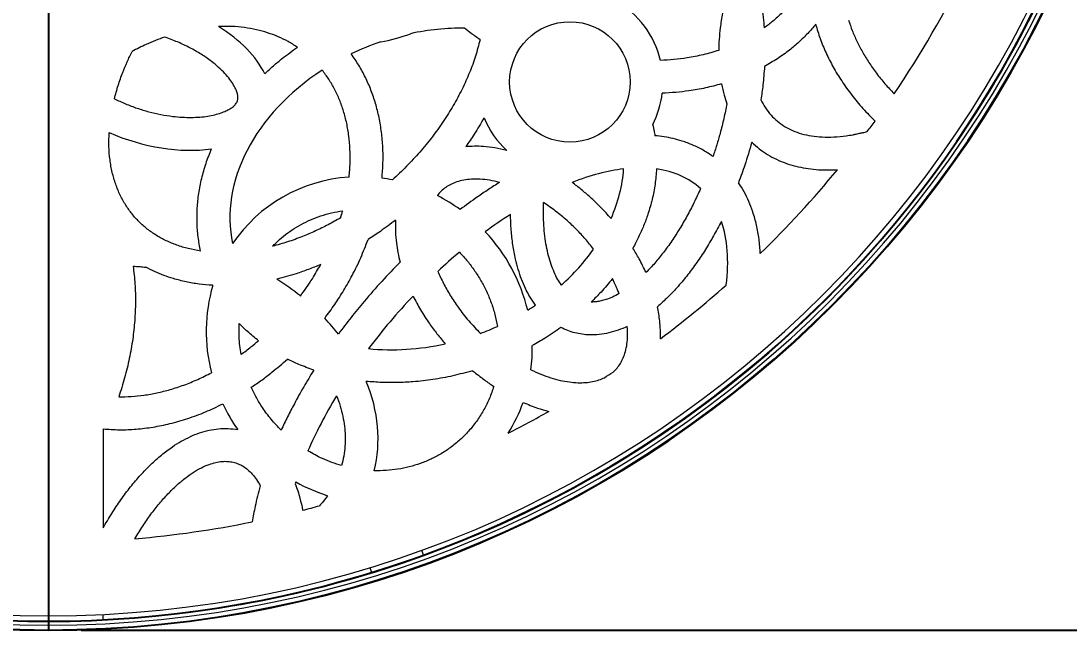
# Model space of a CAD drawing. Header units: millimetres. Extents: x -2045 to 3895, y -2116 to 2084.
# Drawn here: x 64 to 1021, y -831 to -275 of the extents above; entities that cross this region are included whole.
import ezdxf

# ---------------------------------------------------------------- set-up
doc = ezdxf.new("R2010")
doc.units = ezdxf.units.MM
doc.header["$PDSIZE"] = -1
doc.layers.add('WYMIAR', color=96, linetype='Continuous')
doc.dimstyles.new('1-1', dxfattribs={"dimtxt": 30, "dimasz": 25, "dimexe": 6.25, "dimexo": 30, "dimgap": 20.625, "dimtad": 1, "dimdec": 1, "dimtxsty": 'Standard', "dimcen": 0, "dimclrd": 2, "dimclre": 2, "dimclrt": 2, "dimadec": 0, "dimazin": 0, "dimtfac": 1, "dimtdec": 1, "dimtmove": 0, "dimatfit": 3, "dimfxl": 0, "dimarcsym": 0})

# ---------------------------------------------------------------- blocks, each defined once
blk = doc.blocks.new('*D5')
at = {"layer": 'Defpoints', "color": 0}
for p in [(88.71, 1194.81), (88.71, -831.19), (1588.98, -831.19)]:
    blk.add_point(p, dxfattribs=at)
at = {"layer": 'WYMIAR', "color": 2, "lineweight": -2}
for p, q in [((118.71, 1194.81), (1595.23, 1194.81)), ((1588.98, 1169.81), (1588.98, -806.19)), ((118.71, -831.19), (1595.23, -831.19))]:
    blk.add_line(p, q, dxfattribs=at)
at = {"layer": 'WYMIAR', "color": 2}
for points in [[(1584.81, 1169.81), (1593.14, 1169.81), (1588.98, 1194.81)], [(1584.81, -806.19), (1593.14, -806.19), (1588.98, -831.19)]]:
    blk.add_solid(points, dxfattribs=at)
at = {"layer": 'WYMIAR', "color": 2, "insert": (1553.35, 181.81), "char_height": 30, "attachment_point": 5, "rotation": 90}
blk.add_mtext('2026', dxfattribs=at)

msp = doc.modelspace()

# ---------------------------------------------------------------- linework, layer by layer
at = {"color": 7, "linetype": 'Continuous', "lineweight": 15}
for p, q in [((88.71, -818.19), (88.71, -218.19)), ((138.71, -647.61), (138.71, -738.04)), ((383.71, -778.71), (431.12, -762.82)), ((431.12, -762.82), (429.6, -758.29)), ((382.18, -774.15), (383.71, -778.71)), ((88.71, -823.19), (88.71, -818.19)), ((138.71, -821.94), (138.71, -816.93)), ((88.71, -826.69), (88.71, -823.19)), ((88.71, -831.19), (88.71, -826.69))]:
    msp.add_line(p, q, dxfattribs=at)
at = {"color": 7, "linetype": 'Continuous'}
msp.add_line((88.71, -238.19), (88.71, -831.19), dxfattribs=at)
msp.add_line((88.71, -238.19), (88.71, -831.19), dxfattribs=at)
at = {"color": 7, "linetype": 'Continuous', "lineweight": 15}
msp.add_circle((564.88, -330.94), 55, dxfattribs=at)
at = {"color": 7, "linetype": 'Continuous'}
for centre, radius, start, end in [((88.71, 181.81), 1013, 180, 270), ((89.51, 182.61), 1013.79, 180.04482, 269.95518), ((88.71, 181.81), 1013, 270, 0), ((87.92, 182.61), 1013.79, 270.04482, 359.95518), ((87.92, 182.61), 1005.79, 270.04482, 340.04886), ((89.51, 182.61), 1005.79, 252.89744, 269.95518)]:
    msp.add_arc(centre, radius, start, end, dxfattribs=at)
at = {"color": 7, "linetype": 'Continuous', "lineweight": 15}
for centre, radius, start, end in [((88.71, 181.81), 1013, 180, 270), ((88.71, 181.81), 1008.5, 180, 270), ((88.71, 181.81), 1005, 180, 270), ((88.71, 181.81), 1000, 180, 270), ((88.71, 181.81), 1005, 270, 0), ((88.71, 181.81), 1008.5, 270, 0), ((88.71, 181.81), 1013, 270, 0), ((88.71, 181.81), 1000, 270, 360), ((88.71, 181.81), 933, 325.8637, 333.91393), ((564.88, -330.94), 85, 13.38106, 60.30882), ((244.77, -345.43), 16.94, 350.45301, 12.16893), ((564.88, -330.94), 85, 332.81046, 353.04918), ((564.88, -330.94), 85, 202.73205, 227.24525), ((88.71, 181.81), 933, 323.262, 323.99465), ((88.71, 181.81), 933, 314.16561, 320.5508), ((88.71, 181.81), 933, 306.79414, 311.56258), ((88.71, 181.81), 933, 302.97399, 303.55041), ((88.71, 181.81), 933, 296.7475, 299.3238), ((88.71, 181.81), 933, 284.41033, 285.39373), ((88.71, 181.81), 933, 274.85627, 281.50532)]:
    msp.add_arc(centre, radius, start, end, dxfattribs=at)
for centre, major_axis, ratio, start_param, end_param in [((182.46, -322.48), (107.53, -35.06), 0.572575, 0.504408, 1.155714), ((408.4, -113.58), (-79.56, -173.05), 0.724711, 0.456114, 0.638976), ((434.34, -428.6), (173.02, 64.81), 0.761179, 1.100971, 1.376572), ((434.34, -428.6), (173.02, 64.81), 0.761179, 1.529384, 1.687555), ((434.34, -428.6), (173.02, 64.81), 0.761179, 1.853155, 3.031218), ((182.46, -322.48), (107.53, -35.06), 0.572575, 4.53981, 5.426585), ((505.5, -630.74), (-177.33, -203.61), 0.489962, 3.637569, 3.893168), ((434.34, -428.6), (173.02, 64.81), 0.761179, 5.641329, 5.950808), ((505.5, -630.74), (-177.33, -203.61), 0.489962, 3.127961, 3.450953), ((381.69, -566.6), (-106.16, 110.2), 0.947335, 5.612984, 6.482634), ((381.69, -566.6), (-106.16, 110.2), 0.947335, 5.346587, 5.410739), ((381.69, -566.6), (-106.16, 110.2), 0.947335, 4.898085, 5.058108), ((505.5, -630.74), (-177.33, -203.61), 0.489962, 4.174516, 4.287729), ((505.5, -630.74), (-177.33, -203.61), 0.489962, 2.517479, 2.867953), ((381.69, -566.6), (-106.16, 110.2), 0.947335, 4.156784, 4.697451), ((505.5, -630.74), (-177.33, -203.61), 0.489962, 4.405249, 4.505019), ((434.34, -428.6), (173.02, 64.81), 0.761179, 5.185656, 5.443017), ((187.48, -630.52), (196.43, -63.56), 0.757149, 1.104041, 1.236561), ((381.69, -566.6), (-106.16, 110.2), 0.947335, 0.49104, 1.032036), ((505.5, -630.74), (-177.33, -203.61), 0.489962, 4.624465, 4.857939), ((434.34, -428.6), (173.02, 64.81), 0.761179, 4.971672, 5.017844), ((187.48, -630.52), (196.43, -63.56), 0.757149, 0.847749, 0.948765), ((434.34, -428.6), (173.02, 64.81), 0.761179, 4.709998, 4.801107), ((434.34, -428.6), (173.02, 64.81), 0.761179, 4.134086, 4.5278), ((381.69, -566.6), (-106.16, 110.2), 0.947335, 3.789924, 3.938964), ((187.48, -630.52), (196.43, -63.56), 0.757149, 0.05542, 0.567013), ((505.5, -630.74), (-177.33, -203.61), 0.489962, 5.055158, 5.283603), ((381.69, -566.6), (-106.16, 110.2), 0.947335, 1.231865, 1.409934), ((381.69, -566.6), (-106.16, 110.2), 0.947335, 3.368509, 3.581647), ((505.5, -630.74), (-177.33, -203.61), 0.489962, 5.415227, 5.423344), ((381.69, -566.6), (-106.16, 110.2), 0.947335, 1.881641, 2.08901)]:
    msp.add_ellipse(centre, major_axis=major_axis, ratio=ratio, start_param=start_param, end_param=end_param, dxfattribs=at)
for points, knots in [([(707.13, -254.38), (706.11, -258.97), (704.09, -268), (702.2, -280.58), (701.06, -291.93), (700.85, -298.78), (700.74, -302.16)], [0, 0, 0, 0, 0.291874, 0.57445, 0.789993, 1, 1, 1, 1]), ([(739.49, -260.51), (740.17, -264.37), (741.4, -271.36), (742.05, -278.43), (742.34, -281.6)], [0, 0, 0, 0, 0.552341, 1, 1, 1, 1]), ([(758.76, -267.58), (755.89, -270.36), (750.72, -275.38), (744.93, -279.68), (742.34, -281.6)], [0, 0, 0, 0, 0.553014, 1, 1, 1, 1]), ([(819.41, -274.61), (820.46, -277.79), (822.61, -284.32), (826.86, -293.96), (831.91, -303.67), (837.89, -313.46), (844.77, -323.19), (852.46, -332.77), (858.12, -338.75), (860.96, -341.75)], [0, 0, 0, 0, 0.1262098, 0.2585475, 0.396138, 0.538003, 0.6900889, 0.8445134, 1, 1, 1, 1]), ([(316.13, -299.23), (313.33, -297.45), (307.69, -293.86), (298.56, -289.51), (288.92, -285.89), (278.6, -283.08), (267.63, -281.15), (256.04, -280.09), (248.18, -280.21), (244.2, -280.28)], [0, 0, 0, 0, 0.131516, 0.264791, 0.400493, 0.539253, 0.688416, 0.841894, 1, 1, 1, 1]), ([(482.88, -292.43), (480.17, -290.51), (475.35, -287.1), (470.72, -283.44), (468.69, -281.83)], [0, 0, 0, 0, 0.561599, 1, 1, 1, 1]), ([(789.29, -278.33), (786.91, -281.15), (782.13, -286.82), (774.1, -294.63), (764.92, -302.38), (754.47, -309.93), (746.58, -314.47), (742.6, -316.76)], [0, 0, 0, 0, 0.181699, 0.365405, 0.551388, 0.773803, 1, 1, 1, 1]), ([(789.29, -278.33), (790.58, -282.71), (793.2, -291.61), (798.67, -304.63), (805.23, -317.55), (813.06, -330.4), (822.1, -343.02), (832.23, -355.31), (839.72, -362.87), (843.47, -366.66)], [0, 0, 0, 0, 0.130526, 0.265209, 0.403545, 0.544905, 0.695407, 0.847443, 1, 1, 1, 1]), ([(194.87, -289.97), (192.07, -291), (186.42, -293.06), (176.43, -297.32), (169.43, -300.91), (165.12, -303.12)], [0, 0, 0, 0, 0.274935, 0.553945, 1, 1, 1, 1]), ([(261.33, -341.86), (260.94, -340.62), (260.06, -337.8), (257.72, -333.37), (254.34, -328.35), (249.78, -322.96), (244.1, -317.39), (236.89, -311.46), (228.13, -305.42), (217.84, -299.55), (206.7, -294.25), (198.84, -291.41), (194.87, -289.97)], [0, 0, 0, 0, 0.044639, 0.102001, 0.171819, 0.253235, 0.345113, 0.446105, 0.574887, 0.711824, 0.854418, 1, 1, 1, 1]), ([(482.88, -292.43), (481.57, -297.41), (478.92, -307.56), (473.35, -322.58), (466.58, -337.66), (458.53, -352.62), (449.35, -367.26), (439.13, -381.45), (427.95, -395.06), (415.92, -408.13), (407.23, -416.23), (402.88, -420.28)], [0, 0, 0, 0, 0.100885, 0.205523, 0.313593, 0.424692, 0.538371, 0.652049, 0.767232, 0.883396, 1, 1, 1, 1]), ([(149.04, -346.24), (150.12, -342.23), (152.32, -334.1), (156.33, -322.92), (160.6, -312.54), (163.61, -306.28), (165.12, -303.12)], [0, 0, 0, 0, 0.269978, 0.548036, 0.771843, 1, 1, 1, 1]), ([(286.3, -323.42), (288.92, -321), (294.16, -316.15), (304.02, -307.95), (311.53, -302.54), (316.13, -299.23)], [0, 0, 0, 0, 0.277949, 0.557587, 1, 1, 1, 1]), ([(393.39, -418.71), (393.74, -413.99), (394.45, -404.61), (394.23, -390.61), (393.07, -376.9), (390.86, -363.54), (387.65, -350.67), (383.48, -338.37), (378.36, -326.71), (372.36, -315.61), (367.58, -308.76), (365.19, -305.35)], [0, 0, 0, 0, 0.119012, 0.236068, 0.351184, 0.464425, 0.575892, 0.683789, 0.790293, 0.895618, 1, 1, 1, 1]), ([(700.74, -302.16), (696.06, -303.55), (686.57, -306.36), (672.87, -308.93), (659.8, -310.62), (651.67, -311.05), (647.57, -311.27)], [0, 0, 0, 0, 0.270316, 0.548515, 0.772218, 1, 1, 1, 1]), ([(363.33, -417.76), (363.7, -413.48), (364.41, -405.04), (364.28, -392.5), (363.25, -380.37), (361.28, -368.71), (358.41, -357.66), (354.71, -347.25), (350.2, -337.54), (344.97, -328.44), (340.82, -322.91), (338.76, -320.18)], [0, 0, 0, 0, 0.1248051, 0.2461591, 0.3640108, 0.4784313, 0.5895328, 0.6956782, 0.7991773, 0.9004526, 1, 1, 1, 1]), ([(742.6, -316.76), (742.18, -322.41), (741.42, -332.6), (739.93, -342.71), (739.26, -347.22)], [0, 0, 0, 0, 0.554121, 1, 1, 1, 1]), ([(703.26, -332.75), (698.41, -334.03), (688.64, -336.61), (674.66, -338.99), (661.49, -340.57), (653.35, -341.01), (649.25, -341.23)], [0, 0, 0, 0, 0.274483, 0.55341, 0.775512, 1, 1, 1, 1]), ([(703.26, -332.75), (704, -336.19), (705.31, -342.3), (707.34, -348.19), (708.22, -350.76)], [0, 0, 0, 0, 0.564369, 1, 1, 1, 1]), ([(149.04, -346.24), (152.39, -347.83), (159.13, -351.05), (169.68, -354.98), (180.48, -358.26), (191.35, -360.76), (201.51, -362.36), (210.79, -363.2), (219.1, -363.42), (226.9, -363.1), (234.07, -362.26), (240.54, -361.04), (244.52, -359.79), (246.4, -359.2)], [0, 0, 0, 0, 0.110637, 0.223119, 0.335845, 0.447321, 0.5559, 0.642666, 0.725531, 0.803928, 0.875578, 0.941043, 1, 1, 1, 1]), ([(246.4, -359.2), (247.92, -358.63), (250.71, -357.58), (254.5, -355.58), (257.49, -353.52), (259.58, -351.49), (260.86, -349.79), (261.29, -348.71), (261.47, -348.24)], [0, 0, 0, 0, 0.2533916, 0.4662814, 0.6703553, 0.8184994, 0.9218454, 1, 1, 1, 1]), ([(708.22, -350.76), (707.33, -355.27), (705.54, -364.35), (702.37, -376.89), (699.06, -388.48), (696.75, -395.5), (695.59, -399.01)], [0, 0, 0, 0, 0.275988, 0.555942, 0.777642, 1, 1, 1, 1]), ([(739.26, -347.22), (740.61, -349.74), (743.24, -354.68), (748.36, -361.24), (754.19, -366.91), (760.84, -371.66), (768.29, -375.51), (776.56, -378.43), (785.65, -380.39), (795.54, -381.36), (806.19, -381.3), (815.48, -380.38), (821.39, -379.44), (823.63, -379.02), (824.13, -378.93), (824.75, -378.8), (825.81, -378.57), (827.39, -378.23), (829.66, -377.74), (832.72, -377.07), (835.06, -376.56), (836.4, -376.27)], [0, 0, 0, 0, 0.077485, 0.151789, 0.224555, 0.29759, 0.372657, 0.451357, 0.534957, 0.624442, 0.720447, 0.823379, 0.877515, 0.882681, 0.885367, 0.891175, 0.899939, 0.914903, 0.93499, 0.962898, 1, 1, 1, 1]), ([(486.48, -363.79), (483.57, -368.79), (478.35, -377.76), (472.44, -386.29), (469.82, -390.07)], [0, 0, 0, 0, 0.557088, 1, 1, 1, 1]), ([(640.48, -369.78), (640.7, -370.73), (641.13, -372.62), (641.83, -376.01), (642.24, -378.47), (642.49, -379.97)], [0, 0, 0, 0, 0.280604, 0.560272, 1, 1, 1, 1]), ([(227.72, -485.29), (223.96, -484.62), (216.6, -483.3), (206.06, -480.08), (196.25, -476.02), (187.23, -471.09), (179, -465.35), (171.58, -458.81), (164.99, -451.51), (159.14, -443.32), (154.1, -434.21), (149.97, -424.17), (146.85, -413.36), (144.81, -401.84), (143.8, -389.67), (144.08, -381.36), (144.22, -377.11)], [0, 0, 0, 0, 0.075371, 0.147729, 0.217398, 0.284843, 0.35062, 0.415387, 0.479853, 0.544752, 0.613964, 0.685157, 0.758945, 0.835806, 0.916095, 1, 1, 1, 1]), ([(695.59, -399.01), (692.67, -397.04), (686.81, -393.11), (677.27, -388.46), (668.02, -385), (659.2, -382.59), (650.92, -380.92), (645.31, -380.28), (642.49, -379.97)], [0, 0, 0, 0, 0.185135, 0.370533, 0.556551, 0.703377, 0.8511, 1, 1, 1, 1]), ([(227.72, -485.29), (226.89, -480.99), (225.24, -472.38), (224.31, -459.21), (224.5, -445.96), (225.91, -432.48), (228.58, -418.89), (232.44, -405.22), (235.96, -396.4), (237.73, -391.97)], [0, 0, 0, 0, 0.137645, 0.275774, 0.414497, 0.554077, 0.701369, 0.849969, 1, 1, 1, 1]), ([(507.17, -393.36), (503.6, -392.54), (496.58, -390.93), (486.71, -389.83), (477.81, -389.5), (472.46, -389.88), (469.82, -390.07)], [0, 0, 0, 0, 0.291371, 0.573692, 0.789387, 1, 1, 1, 1]), ([(730.91, -386.04), (728.91, -393.01), (725.33, -405.44), (720.83, -417.57), (718.85, -422.91)], [0, 0, 0, 0, 0.559857, 1, 1, 1, 1]), ([(730.91, -386.04), (733.18, -388.08), (737.73, -392.16), (745.36, -397.3), (753.48, -401.69), (762.07, -405.23), (771.01, -407.94), (780.22, -409.85), (789.66, -410.98), (799.35, -411.43), (805.87, -411.15), (809.16, -411.01)], [0, 0, 0, 0, 0.108254, 0.216606, 0.325525, 0.435163, 0.545957, 0.6563, 0.768516, 0.882951, 1, 1, 1, 1]), ([(644.04, -410.34), (643.66, -414.97), (642.91, -424.27), (640.16, -438.06), (636.58, -450.71), (632.34, -462.19), (627.8, -472.56), (624.24, -479.24), (622.45, -482.6)], [0, 0, 0, 0, 0.183131, 0.367658, 0.553764, 0.701293, 0.850013, 1, 1, 1, 1]), ([(500.68, -422.66), (497.66, -421.95), (491.84, -420.58), (483.27, -419.64), (475.35, -419.58), (468.17, -420.4), (461.8, -421.98), (456.25, -424.24), (451.46, -427.1), (447.29, -430.52), (445.05, -433.26), (443.93, -434.63)], [0, 0, 0, 0, 0.151189, 0.29113, 0.419524, 0.536489, 0.642838, 0.7385, 0.827819, 0.913796, 1, 1, 1, 1]), ([(500.68, -422.66), (497.29, -424.79), (490.46, -429.09), (478.39, -437.25), (469.91, -443.54), (464.69, -447.41)], [0, 0, 0, 0, 0.274923, 0.553938, 1, 1, 1, 1]), ([(602.46, -455.54), (599.42, -452.16), (593.35, -445.39), (584.18, -436.67), (575.39, -429.07), (569.75, -424.79), (566.94, -422.66)], [0, 0, 0, 0, 0.2811938, 0.5621715, 0.7819012, 1, 1, 1, 1]), ([(684.17, -428.33), (682.21, -432.62), (678.33, -441.12), (671.91, -453.37), (665.16, -465.03), (657.99, -476.13), (650.45, -486.56), (642.65, -496.24), (637.08, -502.07), (634.38, -504.9)], [0, 0, 0, 0, 0.154119, 0.305093, 0.452028, 0.594065, 0.736737, 0.872301, 1, 1, 1, 1]), ([(738.77, -487.45), (738.45, -483.07), (737.84, -474.38), (735.52, -461.62), (732.35, -450.18), (728.45, -440.08), (724.16, -431.19), (720.62, -425.67), (718.85, -422.91)], [0, 0, 0, 0, 0.192721, 0.381711, 0.56782, 0.712605, 0.8566, 1, 1, 1, 1]), ([(296.34, -478), (298.69, -475.85), (303.39, -471.55), (311.14, -465.91), (319.35, -460.93), (328.16, -456.61), (337.5, -453.04), (347.34, -450.21), (354.09, -449.09), (357.48, -448.52)], [0, 0, 0, 0, 0.1384284, 0.2770306, 0.4160746, 0.555689, 0.7027615, 0.8508225, 1, 1, 1, 1]), ([(355.61, -454.92), (355.97, -453.73), (356.62, -451.6), (357.21, -449.46), (357.48, -448.52)], [0, 0, 0, 0, 0.561216, 1, 1, 1, 1]), ([(557.11, -516.29), (555.92, -514.5), (553.43, -510.76), (550.35, -504.41), (547.59, -497.27), (545.25, -489.35), (543.36, -480.75), (541.95, -471.55), (541.03, -461.82), (540.57, -451.56), (540.68, -444.55), (540.73, -440.98)], [0, 0, 0, 0, 0.082198, 0.172034, 0.269699, 0.375188, 0.488327, 0.606609, 0.73162, 0.862916, 1, 1, 1, 1]), ([(586.54, -483.44), (584.08, -480.37), (579.15, -474.22), (571.05, -465.6), (561.98, -457.01), (551.96, -448.65), (544.45, -443.51), (540.73, -440.98)], [0, 0, 0, 0, 0.187818, 0.376698, 0.565212, 0.784985, 1, 1, 1, 1]), ([(355.61, -454.92), (351.8, -457.08), (344.24, -461.37), (332.61, -467.04), (320.26, -472.33), (307.24, -477.12), (297.96, -479.69), (293.38, -480.96)], [0, 0, 0, 0, 0.194152, 0.385354, 0.573162, 0.789552, 1, 1, 1, 1]), ([(405.81, -456.98), (401.2, -460.48), (393, -466.73), (384.36, -472.36), (380.57, -474.83)], [0, 0, 0, 0, 0.56147, 1, 1, 1, 1]), ([(405.81, -456.98), (405.67, -460.45), (405.4, -467.52), (406.29, -477.47), (407.78, -486.83), (409.19, -492.53), (409.91, -495.42)], [0, 0, 0, 0, 0.268649, 0.545974, 0.770209, 1, 1, 1, 1]), ([(533.42, -534.72), (531.75, -532.3), (528.38, -527.43), (524.22, -519.44), (520.62, -510.97), (517.62, -502), (514.9, -491.56), (512.7, -479.53), (511.14, -465.88), (510.83, -456.56), (510.67, -451.81)], [0, 0, 0, 0, 0.100782, 0.203535, 0.308775, 0.416941, 0.528363, 0.67949, 0.836728, 1, 1, 1, 1]), ([(703.19, -458.18), (700.88, -462.58), (696.32, -471.28), (688.83, -483.78), (680.99, -495.63), (672.67, -506.91), (663.86, -517.49), (654.65, -527.35), (648.05, -533.2), (644.82, -536.07)], [0, 0, 0, 0, 0.152068, 0.3009599, 0.4461442, 0.5871443, 0.7299989, 0.8676398, 1, 1, 1, 1]), ([(293.38, -480.96), (293.93, -480.4), (294.9, -479.4), (295.9, -478.43), (296.34, -478)], [0, 0, 0, 0, 0.560028, 1, 1, 1, 1]), ([(341.05, -546.69), (344.14, -542.51), (350.3, -534.18), (358.62, -521.09), (366.63, -506.88), (374.15, -491.52), (378.44, -480.37), (380.57, -474.83)], [0, 0, 0, 0, 0.189157, 0.37755, 0.564831, 0.783666, 1, 1, 1, 1]), ([(464.02, -486.36), (466.5, -489.04), (471.45, -494.37), (477.99, -503.12), (483.82, -512.31), (488.91, -522.09), (493.18, -532.37), (496.62, -543.08), (498.08, -550.39), (498.81, -554.04)], [0, 0, 0, 0, 0.141444, 0.282687, 0.423593, 0.563951, 0.710278, 0.855654, 1, 1, 1, 1]), ([(634.38, -504.9), (632.37, -500.67), (628.75, -493.04), (624.39, -485.81), (622.45, -482.6)], [0, 0, 0, 0, 0.55513, 1, 1, 1, 1]), ([(409.91, -495.42), (404.27, -501.21), (392.98, -512.8), (378.14, -529.77), (364.96, -545.85), (357.34, -556), (353.54, -561.06)], [0, 0, 0, 0, 0.279834, 0.560475, 0.780702, 1, 1, 1, 1]), ([(166.12, -499.09), (166.75, -504.51), (168.02, -515.42), (168.41, -532.02), (167.74, -548.8), (165.89, -565.97), (162.82, -583.41), (158.6, -601.05), (154.84, -612.58), (152.95, -618.36)], [0, 0, 0, 0, 0.1351171, 0.2720956, 0.4108265, 0.551149, 0.6996368, 0.8493613, 1, 1, 1, 1]), ([(166.12, -499.09), (168.27, -499.22), (172.12, -499.45), (175.96, -499.83), (177.66, -499.99)], [0, 0, 0, 0, 0.558599, 1, 1, 1, 1]), ([(238.7, -516.56), (234.58, -516.24), (226.43, -515.61), (214.45, -513.51), (203.69, -510.79), (194.13, -507.58), (185.69, -504.14), (180.32, -501.37), (177.66, -499.99)], [0, 0, 0, 0, 0.194222, 0.384604, 0.57143, 0.715974, 0.858755, 1, 1, 1, 1]), ([(337.38, -497.61), (333.67, -499.13), (326.3, -502.14), (315.86, -505.72), (306.24, -508.65), (300.32, -510.14), (297.38, -510.88)], [0, 0, 0, 0, 0.2849003, 0.5661137, 0.7843249, 1, 1, 1, 1]), ([(318.85, -526.31), (320.74, -523.71), (324.52, -518.54), (330.81, -509.03), (334.89, -501.94), (337.38, -497.61)], [0, 0, 0, 0, 0.281581, 0.562116, 1, 1, 1, 1]), ([(444.39, -503.8), (446.03, -507.49), (449.37, -515.03), (455.61, -525.97), (463.24, -537.41), (472.35, -549.11), (479.61, -556.66), (483.26, -560.45)], [0, 0, 0, 0, 0.175237, 0.35765, 0.545575, 0.771696, 1, 1, 1, 1]), ([(238.84, -516.84), (238.81, -516.79), (238.77, -516.7), (238.72, -516.6), (238.7, -516.56)], [0, 0, 0, 0, 0.560089, 1, 1, 1, 1]), ([(603.76, -510.48), (600.35, -514.61), (594.23, -522.02), (587.44, -528.81), (584.44, -531.81)], [0, 0, 0, 0, 0.557566, 1, 1, 1, 1]), ([(609.94, -524.14), (609.43, -522.97), (608.5, -520.81), (607.17, -517.8), (605.96, -515.11), (604.85, -512.72), (604.1, -511.18), (603.76, -510.48)], [0, 0, 0, 0, 0.254248, 0.471903, 0.657947, 0.843398, 1, 1, 1, 1]), ([(609.94, -524.14), (607.9, -525.23), (603.99, -527.32), (598.41, -529.47), (593.51, -530.87), (590.57, -531.32), (589.15, -531.54)], [0, 0, 0, 0, 0.312238, 0.598443, 0.806156, 1, 1, 1, 1]), ([(421.7, -526.31), (423.94, -530.58), (428.46, -539.21), (435.93, -550.65), (443.47, -560.95), (448.54, -566.95), (451.08, -569.96)], [0, 0, 0, 0, 0.274132, 0.553622, 0.776014, 1, 1, 1, 1]), ([(589.02, -531.55), (588.15, -531.64), (586.63, -531.79), (585.1, -531.81), (584.44, -531.81)], [0, 0, 0, 0, 0.56831, 1, 1, 1, 1]), ([(589.15, -531.54), (589.13, -531.54), (589.08, -531.54), (589.04, -531.55), (589.02, -531.55)], [0, 0, 0, 0, 0.560176, 1, 1, 1, 1]), ([(647.53, -565.32), (647.57, -562.66), (647.67, -557.27), (647.07, -549.7), (646.13, -542.6), (645.26, -538.26), (644.82, -536.07)], [0, 0, 0, 0, 0.271298, 0.549264, 0.772495, 1, 1, 1, 1]), ([(264.65, -579.64), (264.24, -577), (263.41, -571.73), (262.68, -562.26), (262.88, -555.45), (263.01, -551.31)], [0, 0, 0, 0, 0.282235, 0.562784, 1, 1, 1, 1]), ([(280.58, -567.16), (277.13, -564.37), (270.98, -559.41), (265.44, -553.78), (263.01, -551.31)], [0, 0, 0, 0, 0.561463, 1, 1, 1, 1]), ([(617.29, -554.08), (614.53, -555.28), (609.04, -557.65), (600.47, -560.12), (591.78, -561.62), (583.64, -561.96), (576.17, -561.37), (569.44, -560.04), (562.88, -558.01), (558.76, -556.04), (556.7, -555.05)], [0, 0, 0, 0, 0.143744, 0.285123, 0.424951, 0.563971, 0.673022, 0.782011, 0.890979, 1, 1, 1, 1]), ([(604.35, -595.75), (605.6, -594.56), (608.12, -592.15), (611.22, -587.74), (613.81, -582.69), (615.84, -576.77), (617.19, -569.95), (617.79, -562.25), (617.46, -556.88), (617.29, -554.08)], [0, 0, 0, 0, 0.113882, 0.230774, 0.354882, 0.489393, 0.644025, 0.814048, 1, 1, 1, 1]), ([(556.7, -555.05), (551.96, -558.34), (543.48, -564.24), (534.51, -569.36), (530.55, -571.63)], [0, 0, 0, 0, 0.558638, 1, 1, 1, 1]), ([(264.65, -579.64), (267.69, -577.41), (273.12, -573.4), (278.3, -569.07), (280.58, -567.16)], [0, 0, 0, 0, 0.558342, 1, 1, 1, 1]), ([(273.97, -609.66), (277.18, -607.46), (283.63, -603.06), (294.78, -594.58), (302.38, -587.91), (307.03, -583.83)], [0, 0, 0, 0, 0.278087, 0.557824, 1, 1, 1, 1]), ([(331.1, -593.99), (326.49, -592.31), (318.29, -589.33), (310.46, -585.5), (307.03, -583.83)], [0, 0, 0, 0, 0.5623981, 1, 1, 1, 1]), ([(152.95, -618.36), (156.75, -618.31), (164.47, -618.23), (176.15, -616.95), (188.02, -614.84), (200.22, -611.75), (212.65, -607.65), (225.28, -602.58), (233.47, -598.46), (237.61, -596.38)], [0, 0, 0, 0, 0.1291297, 0.2619294, 0.3983942, 0.5384395, 0.6888525, 0.8428018, 1, 1, 1, 1]), ([(331.1, -593.99), (327.99, -599.06), (321.79, -609.12), (313.87, -623.42), (307.03, -636.62), (303.21, -644.76), (301.31, -648.81)], [0, 0, 0, 0, 0.286028, 0.567675, 0.785511, 1, 1, 1, 1]), ([(476.08, -594.46), (470.11, -596.11), (458.18, -599.39), (439.97, -602.72), (423, -604.69), (407.36, -605.45), (393.13, -605.39), (383.71, -604.63), (379.02, -604.25)], [0, 0, 0, 0, 0.189396, 0.377945, 0.565245, 0.711333, 0.85629, 1, 1, 1, 1]), ([(476.08, -594.46), (479.61, -597.31), (485.87, -602.38), (492.55, -606.88), (495.46, -608.85)], [0, 0, 0, 0, 0.562896, 1, 1, 1, 1]), ([(529.35, -593.71), (532.38, -595.11), (538.28, -597.84), (547.24, -601.02), (555.9, -603.38), (564.17, -604.87), (571.91, -605.53), (579.04, -605.41), (585.5, -604.56), (591.32, -603.14), (594.83, -601.62), (596.51, -600.9)], [0, 0, 0, 0, 0.143392, 0.279903, 0.408774, 0.529425, 0.641395, 0.742831, 0.835909, 0.921296, 1, 1, 1, 1]), ([(301.31, -648.81), (298.2, -645.56), (291.98, -639.06), (284.58, -628.95), (278.53, -619.15), (275.49, -612.82), (273.97, -609.66)], [0, 0, 0, 0, 0.280892, 0.561365, 0.7811, 1, 1, 1, 1]), ([(495.46, -608.85), (494.22, -612.49), (491.73, -619.75), (486.62, -630.04), (480.57, -639.71), (473.54, -648.66), (465.63, -656.8), (456.9, -664.07), (447.69, -670.22), (438.16, -675.28), (428.42, -679.3), (418.28, -682.41), (407.81, -684.55), (397.1, -685.78), (389.9, -685.76), (386.28, -685.75)], [0, 0, 0, 0, 0.080326, 0.1600866, 0.2394156, 0.3184484, 0.3973522, 0.4762808, 0.5554064, 0.6282451, 0.7014836, 0.7752145, 0.8495124, 0.9244287, 1, 1, 1, 1]), ([(351.95, -617.35), (353.08, -620.46), (355.3, -626.58), (357.63, -635.91), (359.15, -645.1), (359.83, -654.27), (359.64, -663.37), (358.62, -672.4), (357.19, -678.22), (356.49, -681.12)], [0, 0, 0, 0, 0.15261, 0.30016, 0.443063, 0.581861, 0.723645, 0.862663, 1, 1, 1, 1]), ([(138.71, -647.61), (143.69, -647.96), (153.74, -648.65), (168.99, -647.99), (184.41, -646.12), (200.17, -642.89), (216.15, -638.27), (232.27, -632.31), (242.68, -627.33), (247.93, -624.81)], [0, 0, 0, 0, 0.132385, 0.267188, 0.404515, 0.544405, 0.693666, 0.845592, 1, 1, 1, 1]), ([(522.21, -623.46), (526.55, -625.27), (534.21, -628.46), (542.19, -630.68), (545.64, -631.64)], [0, 0, 0, 0, 0.5675119, 1, 1, 1, 1]), ([(138.71, -738.04), (141.31, -733.59), (146.43, -724.8), (154.81, -712.3), (163.54, -700.62), (172.64, -689.87), (182.06, -680.1), (191.79, -671.4), (201.14, -664.36), (209.99, -658.8), (218.26, -654.54), (226.71, -651.15), (235.34, -648.7), (244.1, -647.32), (252.93, -646.99), (258.73, -647.81), (261.63, -648.22)], [0, 0, 0, 0, 0.0957528, 0.1889672, 0.2793073, 0.366522, 0.4504905, 0.5311823, 0.608745, 0.6676939, 0.7251158, 0.7813076, 0.8365957, 0.89129, 0.9456984, 1, 1, 1, 1]), ([(356.49, -681.12), (353.5, -680.2), (347.52, -678.36), (339.45, -675), (332.15, -671.47), (327.86, -668.98), (325.71, -667.74)], [0, 0, 0, 0, 0.278071, 0.557799, 0.778559, 1, 1, 1, 1]), ([(167.7, -747.84), (170.06, -743.96), (174.69, -736.36), (182.18, -725.66), (189.85, -715.85), (197.66, -707.03), (205.47, -699.31), (213.21, -692.74), (220.78, -687.33), (228.14, -683.07), (235.02, -680.05), (241.35, -678.15), (247.09, -677.22), (252.47, -677.13), (257.5, -677.86), (262.24, -679.37), (266.74, -681.69), (271.03, -684.86), (275.09, -688.92), (278.94, -693.89), (281.09, -697.7), (282.21, -699.69)], [0, 0, 0, 0, 0.0884793, 0.1734946, 0.2545439, 0.3311807, 0.4030091, 0.4685713, 0.5289726, 0.5841169, 0.6340512, 0.6751655, 0.712628, 0.7471246, 0.7796454, 0.8114061, 0.8437332, 0.8778814, 0.914865, 0.9554161, 1, 1, 1, 1]), ([(314.19, -697.78), (314.97, -699.91), (316.53, -704.22), (318.87, -712.23), (320.13, -718.17), (320.9, -721.83)], [0, 0, 0, 0, 0.272335, 0.550473, 1, 1, 1, 1]), ([(282.21, -699.69), (281.35, -702.78), (279.65, -708.9), (277.05, -719.8), (275.66, -727.67), (274.81, -732.44)], [0, 0, 0, 0, 0.286377, 0.567785, 1, 1, 1, 1]), ([(343.58, -708.56), (342.32, -710.31), (340.05, -713.47), (337.51, -716.41), (336.38, -717.71)], [0, 0, 0, 0, 0.555902, 1, 1, 1, 1])]:
    msp.add_open_spline(points, degree=3, knots=knots, dxfattribs=at)

# ---------------------------------------------------------------- dimensions: what is measured, and where the dimension line sits
at = {"layer": 'WYMIAR'}
dim = msp.add_linear_dim(base=(1588.98, -831.19), p1=(88.71, 1194.81), p2=(88.71, -831.19), angle=90, dimstyle='1-1', dxfattribs=at)
dim.commit()
dim.dimension.update_dxf_attribs({"geometry": '*D5', "text_midpoint": (1553.35, 181.81)})

doc.saveas('drawing.dxf')
